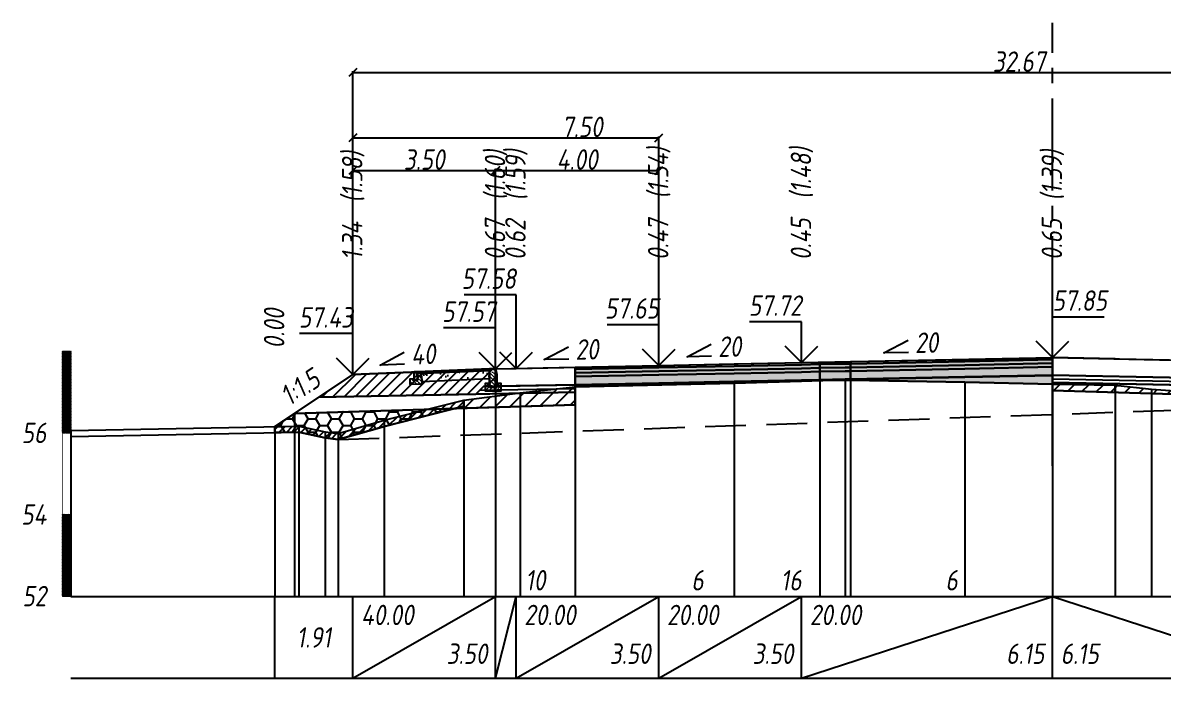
# Model space of a CAD drawing. Extents: x -717 to 1451, y -133302 to 233.
# Drawn here: x -300.8 to -161, y -73338.7 to -73258.4 of the extents above; entities that cross this region are included whole.
import ezdxf
from ezdxf.enums import TextEntityAlignment as Align

# ---------------------------------------------------------------- set-up
doc = ezdxf.new("R2010")
doc.units = 0
doc.linetypes.add('осевая2', pattern=[1.125, 0.75, -0.125, 0.125, -0.125])
doc.linetypes.add('штриховая', pattern=[0.75, 0.5, -0.25])
for name, color, linetype in [('Интерполированный поперечник', 2, 'Continuous'), ('КОД_399', 252, 'Continuous'), ('Код_514', 1, 'Continuous'), ('Контур_0', 7, 'Continuous'), ('Контур_2521', 7, 'Continuous'), ('Контур_2564', 7, 'Continuous'), ('Контур_2660', 7, 'Continuous'), ('Контур_2665', 7, 'Continuous'), ('Контур_400', 7, 'Continuous'), ('Контур_508', 7, 'Continuous'), ('Контур_512', 7, 'Continuous'), ('Контур_513', 7, 'Continuous'), ('Красный поперечник', 1, 'Continuous'), ('Линейка абсолютных высот', 7, 'Continuous'), ('Объём_2501', 7, 'Continuous'), ('Объём_2564', 7, 'Continuous'), ('Объём_2650', 7, 'Continuous'), ('Объём_2660', 7, 'Continuous'), ('Объём_2661', 7, 'Continuous'), ('Объём_2665', 7, 'Continuous'), ('Объём_2666', 7, 'Continuous'), ('Объём_2753', 7, 'Continuous'), ('Ось', 1, 'осевая2'), ('Откосы', 7, 'Continuous'), ('Отметки покрытия', 7, 'Continuous'), ('Рабочие отметки', 7, 'Continuous'), ('Рабочие отметки доп.', 7, 'Continuous'), ('Слои выравнивания', 7, 'Continuous'), ('Таблица', 7, 'Continuous'), ('Уклоны проезжей части', 7, 'Continuous'), ('Черный поперечник', 3, 'Continuous')]:
    doc.layers.add(name, color=color, linetype=linetype)
for name, color, linetype, true_color in [('Контур_2540', 2, 'Continuous', 0xffff00), ('Контур_2560', 2, 'Continuous', 0xffff00), ('Контур_2561', 7, 'Continuous', 0xff8040), ('Контур_2562', 3, 'Continuous', 0x00ff00), ('Контур_2563', 7, 'Continuous', 0xff8000), ('Контур_2570', 7, 'Continuous', 0x80ff00), ('Контур_2725', 7, 'Continuous', 0x323232), ('Контур_2736', 4, 'Continuous', 0x00ffff), ('Контур_2760', 7, 'Continuous', 0x323232), ('Контур_2761', 7, 'Continuous', 0x323232), ('Контур_2762', 7, 'Continuous', 0x323232), ('Контур_2763', 7, 'Continuous', 0x323232), ('Контур_2764', 7, 'Continuous', 0x323232), ('Контур_2765', 7, 'Continuous', 0x323232), ('Контур_402', 7, 'Continuous', 0xff6464), ('Контур_703', 4, 'Continuous', 0x00ffff), ('Объём_2500', 7, 'Continuous', 0xc0c0c0), ('Объём_2520', 7, 'Continuous', 0x80ffff), ('Объём_2540', 2, 'Continuous', 0xffff00), ('Объём_2560', 2, 'Continuous', 0xffff00), ('Объём_2561', 7, 'Continuous', 0xff8040), ('Объём_2562', 3, 'Continuous', 0x00ff00), ('Объём_2563', 7, 'Continuous', 0xff8000), ('Объём_2570', 7, 'Continuous', 0x80ff00), ('Объём_2600', 7, 'Continuous', 0x808000), ('Объём_2746', 2, 'Continuous', 0xffff00)]:
    doc.layers.add(name, color=color, linetype=linetype, true_color=true_color)
doc.styles.get("Standard").update_dxf_attribs({"font": 'txt', "height": 2.5})
doc.styles.add('М', font='romand.shx', dxfattribs={"width": 0.8, "oblique": 10, "height": 2.5})
doc.dimstyles.get("Standard").update_dxf_attribs({"dimtxt": 0.18, "dimasz": 0.18, "dimexe": 0.18, "dimexo": 0.0625, "dimgap": 0.09, "dimtad": 0, "dimtih": 1, "dimtoh": 1, "dimdec": 4, "dimzin": 0, "dimdsep": 46, "dimtxsty": 'Standard', "dimcen": 0.09, "dimadec": 0, "dimazin": 0, "dimtfac": 1, "dimtdec": 4, "dimtofl": 0, "dimtmove": 0, "dimatfit": 3, "dimfxl": 1, "dimtolj": 1, "dimtzin": 0, "dimarcsym": 0})
pattern_1 = [(45.00000125, (-374.878695, -2491.60566), (-0.026516505928, 0.026516504769), []), (135.00000034, (-374.878695, -2491.60566), (-0.02651650519, -0.026516505506), [])]
pattern_2 = [(45, (-377.245, 4.3291), (-0.898025612, 0.898025612), [])]

# ---------------------------------------------------------------- blocks, each defined once
blk = doc.blocks.new('_Oblique')
at = {"color": 0, "linetype": 'ByBlock', "lineweight": -2}
blk.add_line((-0.5, -0.5), (0.5, 0.5), dxfattribs=at)
blk = doc.blocks.new('*D3039')
at = {"color": 0, "lineweight": -2, "transparency": 16777216}
for p, q in [((-260.31, -73301.45), (-260.31, -73276.27)), ((-242.81, -73300.75), (-242.81, -73276.27)), ((-260.31, -73276.45), (-242.81, -73276.45))]:
    blk.add_line(p, q, dxfattribs=at)
at = {"layer": 'Defpoints', "color": 0, "transparency": 16777216}
for p in [(-242.81, -73276.45), (-242.81, -73300.81), (-260.31, -73301.51)]:
    blk.add_point(p, dxfattribs=at)
at = {"color": 0, "lineweight": -2, "transparency": 16777216, "rotation": 180}
blk.add_blockref('_Oblique', (-260.31, -73276.45), dxfattribs=at)
at = {"color": 0, "lineweight": -2, "transparency": 16777216}
blk.add_blockref('_Oblique', (-242.81, -73276.45), dxfattribs=at)
at = {"color": 0, "transparency": 16777216, "insert": (-251.56, -73275.11), "char_height": 2.5, "width": 0.75, "attachment_point": 5, "style": 'М'}
blk.add_mtext('\\A1;3.50', dxfattribs=at)
blk = doc.blocks.new('*D3041')
at = {"color": 0, "lineweight": -2, "transparency": 16777216}
for p, q in [((-242.81, -73300.75), (-242.81, -73276.27)), ((-222.81, -73300.35), (-222.81, -73276.27)), ((-242.81, -73276.45), (-222.81, -73276.45))]:
    blk.add_line(p, q, dxfattribs=at)
at = {"layer": 'Defpoints', "color": 0, "transparency": 16777216}
for p in [(-222.81, -73276.45), (-242.81, -73300.81), (-222.81, -73300.41)]:
    blk.add_point(p, dxfattribs=at)
at = {"color": 0, "lineweight": -2, "transparency": 16777216, "rotation": 180}
blk.add_blockref('_Oblique', (-242.81, -73276.45), dxfattribs=at)
at = {"color": 0, "lineweight": -2, "transparency": 16777216}
blk.add_blockref('_Oblique', (-222.81, -73276.45), dxfattribs=at)
at = {"color": 0, "transparency": 16777216, "insert": (-232.81, -73275.11), "char_height": 2.5, "width": 0.72, "attachment_point": 5, "style": 'М'}
blk.add_mtext('\\A1;4.00', dxfattribs=at)
blk = doc.blocks.new('*D3044')
at = {"color": 0, "lineweight": -2, "transparency": 16777216}
for p, q in [((-260.31, -73301.45), (-260.31, -73272.27)), ((-260.31, -73272.45), (-222.81, -73272.45)), ((-222.81, -73300.35), (-222.81, -73272.27))]:
    blk.add_line(p, q, dxfattribs=at)
at = {"layer": 'Defpoints', "color": 0, "transparency": 16777216}
for p in [(-222.81, -73272.45), (-222.81, -73300.41), (-260.31, -73301.51)]:
    blk.add_point(p, dxfattribs=at)
at = {"color": 0, "lineweight": -2, "transparency": 16777216, "rotation": 180}
blk.add_blockref('_Oblique', (-260.31, -73272.45), dxfattribs=at)
at = {"color": 0, "lineweight": -2, "transparency": 16777216}
blk.add_blockref('_Oblique', (-222.81, -73272.45), dxfattribs=at)
at = {"color": 0, "transparency": 16777216, "insert": (-232.2, -73271.11), "char_height": 2.5, "width": 0.75, "attachment_point": 5, "style": 'М'}
blk.add_mtext('\\A1;7.50', dxfattribs=at)
blk = doc.blocks.new('*D3045')
at = {"color": 0, "lineweight": -2, "transparency": 16777216}
for p, q in [((-260.31, -73301.45), (-260.31, -73264.27)), ((-260.31, -73264.45), (-96.97, -73264.45)), ((-96.97, -73301.14), (-96.97, -73264.27))]:
    blk.add_line(p, q, dxfattribs=at)
at = {"layer": 'Defpoints', "color": 0, "transparency": 16777216}
for p in [(-96.97, -73264.45), (-96.97, -73301.2), (-260.31, -73301.51)]:
    blk.add_point(p, dxfattribs=at)
at = {"color": 0, "lineweight": -2, "transparency": 16777216, "rotation": 180}
blk.add_blockref('_Oblique', (-260.31, -73264.45), dxfattribs=at)
at = {"color": 0, "lineweight": -2, "transparency": 16777216}
blk.add_blockref('_Oblique', (-96.97, -73264.45), dxfattribs=at)
at = {"color": 0, "transparency": 16777216, "insert": (-178.64, -73263.11), "char_height": 2.5, "width": 0.96, "attachment_point": 5, "style": 'М'}
blk.add_mtext('\\A1;32.67', dxfattribs=at)
blk = doc.blocks.new('Тротуар1')
at = {"linetype": 'Continuous', "lineweight": 13}
h = blk.add_hatch(dxfattribs=at)
h.set_pattern_fill('ANSI35', scale=5, angle=90)
h.set_pattern_definition([(135, (-1541.6927, -4801.9416), (-0.88388348, -0.88388348), []), (135, (-1541.6927, -4801.0577), (-0.88388348, -0.88388348), [1.5625, -0.3125, 0, -0.3125])])
h.paths.add_polyline_path([(-16.72, -1.24), (-17.72, -1.24), (-17.72, -2.24), (-18.52, -2.24), (-18.52, -1.85), (-19.52, -1.89), (-19.52, -3.24), (-16.72, -3.24)])
h = blk.add_hatch(dxfattribs=at)
h.set_pattern_fill('ANSI35', scale=5)
h.set_pattern_definition([(45, (-1541.6927, -4800.4416), (-0.88388348, 0.88388348), []), (45, (-1540.8088, -4800.4416), (-0.88388348, 0.88388348), [1.5625, -0.3125, 0, -0.3125])])
h.paths.add_polyline_path([(-17.72, -0.24), (-18.52, -0.24), (-18.52, -2.24), (-17.72, -2.24)])
at = {"linetype": 'Continuous'}
h = blk.add_hatch(dxfattribs=at)
h.set_pattern_fill('ANSI31', color=256, scale=15, angle=45, style=0)
h.set_pattern_definition([(90, (-1932.1888, -4954.235), (-1.875, 3e-16), [])])
h.paths.add_polyline_path([(0, 0), (-17.72, -0.24), (-17.71, -0.63), (-11.04, -0.58), (0, -0.4)])
at = {"layer": 'КОД_399'}
h = blk.add_hatch(dxfattribs=at)
h.set_pattern_fill('AR-CONC', scale=0.7, angle=45, style=0)
h.set_pattern_definition([(95, (-1932.189, -4954.235), (3.860864, 3.2396496), [0.525, -5.775]), (40, (-1932.189, -4954.235), (-4.409945, 3.036377), [0.42, -4.62]), (145.45144, (-1931.867, -4953.965), (-0.549081, 6.2760265), [0.4461813, -4.907995]), (91.1842, (-1933.179, -4953.245), (6.101854, 4.4632964), [0.7875, -8.6625]), (141.63564, (-1932.67, -4952.873), (-0.1953, 9.447982), [0.669272, -7.361996]), (36.18416, (-1933.179, -4953.245), (-0.1953, 9.447982), [0.63, -6.93]), (66, (-1932.4363, -4952.9975), (4.947401, 0.9616773), [0.525, -5.775]), (11, (-1932.4363, -4952.9975), (-2.38496, 4.793659), [0.42, -4.62]), (116.45144, (-1932.024, -4952.9174), (2.562441, 5.7553363), [0.4461813, -4.907995]), (82.5, (-1932.1888, -4954.235), (-1.5875523, 1.7079287), [0, -4.564, 0, -4.69, 0, -4.6375]), (52.5, (-1932.1888, -4954.235), (-0.6501106, 3.2543661), [0, -2.674, 0, -4.459, 0, -1.7675]), (12.5, (-1933.2926, -4955.3388), (2.7539272, 2.5306453), [0, -1.75, 0, -5.46, 0, -7.245]), (2.5, (-1933.7876, -4955.8337), (2.3911299, 3.3821186), [0, -2.275, 0, -3.626, 0, -5.145])])
h.paths.add_polyline_path([(0, -0.4), (-17.71, -0.63), (-17.72, -1.24), (-16.71, -1.24), (-16.72, -2.62), (-0.07, -2.41)])
at = {"linetype": 'Continuous'}
blk.add_lwpolyline([(-17.72, -1.24), (-16.72, -1.24), (-16.72, -3.24), (-19.52, -3.24), (-19.52, -1.89), (-18.52, -1.85)], dxfattribs=at)
at = {"color": 7, "lineweight": 30}
for points in [[(-18.52, -0.24), (-18.52, -2.24), (-17.72, -2.24), (-17.72, -0.24), (-18.52, -0.24)], [(-8.6, -0.53), (0, -0.4)]]:
    blk.add_lwpolyline(points, dxfattribs=at)
for points in [[(0, 0), (-17.72, -0.24), (-17.72, -0.63), (0, -0.4)], [(0, -0.4), (-17.71, -0.63), (-17.72, -1.24), (-16.71, -1.24), (-16.72, -2.62), (-0.07, -2.39)]]:
    blk.add_lwpolyline(points, close=True)
blk = doc.blocks.new('БР100.30.18')
at = {"linetype": 'Continuous', "lineweight": 13}
h = blk.add_hatch(dxfattribs=at)
h.set_pattern_fill('ANSI35', scale=5)
h.set_pattern_definition([(45, (-1504.996, -4799.2297), (-0.88388348, 0.88388348), []), (45, (-1504.1121, -4799.2297), (-0.88388348, 0.88388348), [1.5625, -0.3125, 0, -0.3125])])
h.paths.add_polyline_path([(0.3, 3.47), (1.8, 3.47), (1.8, -1.03), (0, -1.03), (0, 1.97)])
h = blk.add_hatch(dxfattribs=at)
h.set_pattern_fill('ANSI35', scale=5, angle=90)
h.set_pattern_definition([(135, (-1504.996, -4800.7297), (-0.88388348, -0.88388348), []), (135, (-1504.996, -4799.8458), (-0.88388348, -0.88388348), [1.5625, -0.3125, 0, -0.3125])])
h.paths.add_polyline_path([(-1, -0.03), (0, -0.03), (0, -1.03), (1.8, -1.03), (1.8, -0.03), (2.8, -0.03), (2.8, -2.03), (-1, -2.03)])
at = {"color": 7, "lineweight": 30}
blk.add_lwpolyline([(1.8, -1.03), (0, -1.03), (0, 1.97), (0.3, 3.47), (1.8, 3.47)], close=True, dxfattribs=at)
at = {"linetype": 'Continuous'}
blk.add_lwpolyline([(0, -0.03), (-1, -0.03), (-1, -2.03), (2.8, -2.03), (2.8, -0.03), (1.8, -0.03)], dxfattribs=at)

msp = doc.modelspace()

# ---------------------------------------------------------------- hatches: boundary and pattern name
at = {"layer": 'Линейка абсолютных высот'}
h = msp.add_hatch(dxfattribs=at)
h.set_pattern_fill('ANSI37', scale=0.3, style=0)
h.set_pattern_definition(pattern_1)
h.paths.add_polyline_path([(-294.879, -73308.611), (-294.879, -73298.611), (-295.879, -73298.611), (-295.879, -73308.611)])
h = msp.add_hatch(dxfattribs=at)
h.set_pattern_fill('ANSI37', scale=0.3, style=0)
h.set_pattern_definition(pattern_1)
h.paths.add_polyline_path([(-294.879, -73328.611), (-294.879, -73318.611), (-295.879, -73318.611), (-295.879, -73328.611)])
at = {"layer": 'Объём_2563'}
h = msp.add_hatch(dxfattribs=at)
h.set_pattern_fill('ANSI31', color=256, scale=0.3)
h.set_pattern_definition([(45, (-377.245, 4.3291), (-0.673519209, 0.673519209), [])])
h.paths.add_polyline_path([(-244.306, -73302.93), (-245.224, -73303.848), (-264.481, -73304.234), (-260.306, -73301.45), (-242.806, -73300.75), (-242.806, -73302.9)])
at = {"layer": 'Объём_2570'}
h = msp.add_hatch(dxfattribs=at)
h.set_pattern_fill('ANSI31', color=256, scale=0.2)
h.set_pattern_definition([(45, (-377.24496, 4.32914), (-0.449012806, 0.449012806), [])])
h.paths.add_polyline_path([(-246.706, -73305.349), (-256.479, -73307.819), (-262.093, -73309.421), (-263.716, -73309.232), (-266.913, -73308.525), (-269.879, -73308.582), (-269.879, -73307.832), (-266.913, -73307.775), (-263.716, -73308.482), (-262.093, -73308.671), (-256.479, -73307.069), (-246.706, -73304.599)])
at = {"layer": 'Объём_2600'}
h = msp.add_hatch(dxfattribs=at)
h.set_pattern_fill('ANSI31', color=6, scale=0.4)
h.set_pattern_definition(pattern_2)
h.paths.add_polyline_path([(-155.001, -73304.022), (-174.556, -73303.435), (-174.556, -73302.622), (-166.859, -73302.772), (-162.402, -73303.235), (-155.001, -73303.79)])
h = msp.add_hatch(dxfattribs=at)
h.set_pattern_fill('ANSI31', color=6, scale=0.4)
h.set_pattern_definition(pattern_2)
h.paths.add_polyline_path([(-239.784, -73303.719), (-233.065, -73302.967), (-233.065, -73305.19), (-247.832, -73305.633), (-246.706, -73305.349), (-246.706, -73304.599)])
h = msp.add_hatch(dxfattribs=at)
h.set_pattern_fill('HONEY', color=5, scale=0.3)
h.set_pattern_definition([(0, (-377.245, 4.3291), (1.42875, 0.8248891935), [0.9525, -1.905]), (120, (-377.245, 4.3291), (-1.428749997, 0.824889199), [0.9525, -1.905]), (60, (-377.245, 4.3291), (3e-09, 1.649778392), [-1.905, 0.9525])])
h.paths.add_polyline_path([(-256.479, -73307.819), (-262.093, -73309.421), (-263.716, -73309.232), (-266.913, -73308.525), (-269.879, -73308.582), (-269.879, -73307.832), (-267.464, -73306.222), (-247.832, -73305.633)])
at = {"layer": 'Слои выравнивания'}
for color, points in [(2, [(-233.065, -73300.555), (-222.806, -73300.35), (-213.565, -73300.165), (-205.306, -73300), (-203.077, -73299.956), (-203.077, -73300.206), (-205.306, -73300.25), (-213.565, -73300.415), (-222.806, -73300.6), (-233.065, -73300.805)]), (2, [(-203.077, -73299.956), (-199.967, -73299.893), (-199.299, -73299.88), (-199.299, -73300.13), (-199.967, -73300.143), (-203.077, -73300.206)]), (2, [(-199.299, -73299.88), (-185.28, -73299.6), (-174.556, -73299.385), (-174.556, -73299.635), (-185.28, -73299.85), (-199.299, -73300.13)]), (3, [(-199.299, -73300.13), (-185.28, -73299.85), (-174.556, -73299.635), (-174.556, -73300.085), (-185.28, -73300.3), (-199.299, -73300.58)]), (4, [(-199.299, -73300.58), (-185.28, -73300.3), (-174.556, -73300.085), (-174.556, -73300.535), (-185.28, -73300.75), (-199.299, -73301.03)]), (3, [(-233.065, -73300.805), (-222.806, -73300.6), (-213.565, -73300.415), (-205.306, -73300.25), (-203.077, -73300.206), (-203.077, -73300.656), (-205.306, -73300.7), (-213.565, -73300.865), (-222.806, -73301.05), (-233.065, -73301.255)]), (4, [(-233.065, -73301.255), (-222.806, -73301.05), (-213.565, -73300.865), (-205.306, -73300.7), (-203.077, -73300.656), (-203.077, -73301.106), (-205.306, -73301.15), (-213.565, -73301.315), (-222.806, -73301.5), (-233.065, -73301.705)]), (5, [(-233.065, -73301.705), (-222.806, -73301.5), (-213.565, -73301.315), (-205.306, -73301.15), (-203.077, -73301.106), (-203.077, -73302.106), (-205.306, -73302.15), (-213.565, -73302.315), (-222.806, -73302.5), (-233.065, -73302.705)]), (3, [(-203.077, -73300.206), (-199.967, -73300.143), (-199.299, -73300.13), (-199.299, -73300.58), (-199.967, -73300.593), (-203.077, -73300.656)]), (4, [(-203.077, -73300.656), (-199.967, -73300.593), (-199.299, -73300.58), (-199.299, -73301.03), (-199.967, -73301.043), (-203.077, -73301.106)]), (5, [(-203.077, -73301.106), (-199.967, -73301.043), (-199.299, -73301.03), (-199.299, -73302.03), (-199.967, -73302.043), (-203.077, -73302.106)]), (5, [(-199.299, -73301.03), (-185.28, -73300.75), (-174.556, -73300.535), (-174.556, -73301.535), (-185.28, -73301.75), (-199.299, -73302.03)]), (7, [(-233.065, -73302.705), (-222.806, -73302.5), (-213.565, -73302.315), (-205.306, -73302.15), (-203.077, -73302.106), (-203.077, -73302.156), (-205.306, -73302.2), (-213.565, -73302.365), (-222.806, -73302.55), (-233.065, -73302.755)]), (6, [(-233.065, -73302.755), (-222.806, -73302.55), (-213.565, -73302.365), (-205.306, -73302.2), (-203.077, -73302.156), (-203.077, -73302.206), (-205.306, -73302.269), (-213.565, -73302.506), (-222.806, -73302.724), (-233.065, -73302.967)]), (7, [(-203.077, -73302.106), (-199.967, -73302.043), (-199.299, -73302.03), (-199.299, -73302.08), (-199.967, -73302.093), (-203.077, -73302.156)]), (6, [(-203.077, -73302.156), (-199.967, -73302.093), (-199.299, -73302.08), (-199.299, -73302.13), (-199.967, -73302.143), (-203.077, -73302.206)]), (7, [(-199.299, -73302.03), (-185.28, -73301.75), (-174.556, -73301.535), (-174.556, -73301.585), (-185.28, -73301.8), (-199.299, -73302.08)]), (6, [(-199.299, -73302.08), (-185.28, -73301.8), (-174.556, -73301.585), (-174.556, -73302.622), (-185.28, -73302.413), (-199.299, -73302.13)])]:
    msp.add_hatch(color=color, dxfattribs=at).paths.add_polyline_path(points)

# ---------------------------------------------------------------- linework, layer by layer
at = {"layer": 'Интерполированный поперечник', "linetype": 'штриховая', "ltscale": 10, "flags": 128}
msp.add_lwpolyline([(-262.093, -73309.421), (-150.349, -73305.49)], dxfattribs=at)
at = {"layer": 'Код_514'}
for p, q in [((-269.879, -73338.671), (-269.879, -73328.671)), ((-260.306, -73338.671), (-260.306, -73328.671)), ((-260.306, -73338.671), (-242.806, -73328.671)), ((-242.806, -73338.671), (-242.806, -73328.671)), ((-242.806, -73338.671), (-240.306, -73328.671)), ((-240.306, -73338.671), (-240.306, -73328.671)), ((-240.306, -73338.671), (-222.806, -73328.671)), ((-222.806, -73338.671), (-222.806, -73328.671)), ((-222.806, -73338.671), (-205.306, -73328.671)), ((-205.306, -73338.671), (-205.306, -73328.671)), ((-205.306, -73338.671), (-174.556, -73328.671)), ((-174.556, -73338.671), (-174.556, -73328.671)), ((-174.556, -73328.671), (-143.806, -73338.671))]:
    msp.add_line(p, q, dxfattribs=at)
at = {"layer": 'Контур_0', "color": 18, "true_color": 0x000000, "flags": 128}
for points in [[(-143.806, -73300), (-106.973, -73300.737), (-106.973, -73302.887), (-174.556, -73301.535), (-174.556, -73299.385), (-143.806, -73300), (-143.806, -73300)], [(-240.306, -73302.85), (-242.806, -73302.9), (-242.806, -73300.75), (-233.065, -73300.555), (-233.065, -73302.705), (-240.306, -73302.85), (-240.306, -73302.85)], [(-244.306, -73302.93), (-233.065, -73302.705), (-233.065, -73303.605), (-245.224, -73303.848), (-244.306, -73302.93), (-244.306, -73302.93)], [(-143.806, -73302.15), (-105.473, -73302.917), (-104.554, -73303.835), (-174.556, -73302.435), (-174.556, -73301.535), (-143.806, -73302.15), (-143.806, -73302.15)], [(-264.481, -73304.234), (-245.224, -73303.848), (-244.306, -73302.93), (-242.806, -73302.9)]]:
    msp.add_lwpolyline(points, dxfattribs=at)
at = {"layer": 'Контур_2521', "color": 18, "true_color": 0x000000, "flags": 128}
for points in [[(-174.556, -73301.985), (-105.013, -73303.376)], [(-244.765, -73303.389), (-233.065, -73303.155)]]:
    msp.add_lwpolyline(points, dxfattribs=at)
at = {"layer": 'Контур_2540', "flags": 128}
for points in [[(-89.707, -73305.981), (-174.556, -73303.435), (-174.556, -73302.435), (-92.565, -73304.075), (-89.707, -73305.981), (-89.707, -73305.981)], [(-233.065, -73305.19), (-267.464, -73306.222), (-264.481, -73304.234), (-233.065, -73303.605), (-233.065, -73305.19), (-233.065, -73305.19)]]:
    msp.add_lwpolyline(points, dxfattribs=at)
at = {"layer": 'Контур_2560', "flags": 128}
msp.add_lwpolyline([(-260.306, -73301.45), (-260.306, -73301.45), (-260.306, -73301.45), (-242.806, -73300.75)], dxfattribs=at)
at = {"layer": 'Контур_2561', "flags": 128}
msp.add_lwpolyline([(-242.806, -73300.75), (-242.806, -73300.75), (-260.306, -73301.45), (-260.306, -73301.45), (-242.806, -73300.75)], dxfattribs=at)
at = {"layer": 'Контур_2562', "flags": 128}
msp.add_lwpolyline([(-260.306, -73301.45), (-260.306, -73301.45), (-260.306, -73301.45), (-260.306, -73301.45), (-260.306, -73301.45)], dxfattribs=at)
at = {"layer": 'Контур_2563', "flags": 128}
msp.add_lwpolyline([(-244.306, -73302.93), (-245.224, -73303.848), (-264.481, -73304.234), (-260.306, -73301.45), (-242.806, -73300.75), (-242.806, -73302.9), (-244.306, -73302.93), (-244.306, -73302.93)], dxfattribs=at)
at = {"layer": 'Контур_2564', "flags": 128}
msp.add_lwpolyline([(-260.306, -73301.45), (-242.806, -73300.75)], dxfattribs=at)
at = {"layer": 'Контур_2570', "flags": 128}
msp.add_lwpolyline([(-294.879, -73309.06), (-266.913, -73308.525), (-263.716, -73309.232), (-262.093, -73309.421), (-262.093, -73309.421), (-256.479, -73307.819), (-246.706, -73305.349), (-246.706, -73304.599), (-239.784, -73303.719), (-233.065, -73302.967), (-213.565, -73302.506), (-199.967, -73302.117), (-185.28, -73302.413), (-174.556, -73302.622), (-166.859, -73302.772), (-162.402, -73303.235), (-155.001, -73303.79)], dxfattribs=at)
at = {"layer": 'Контур_2660', "flags": 128}
for points in [[(-174.556, -73303.435), (-89.707, -73305.981)], [(-267.464, -73306.222), (-233.065, -73305.19)]]:
    msp.add_lwpolyline(points, dxfattribs=at)
at = {"layer": 'Контур_2665', "flags": 128}
msp.add_lwpolyline([(-260.306, -73301.45), (-260.306, -73301.45)], dxfattribs=at)
at = {"layer": 'Контур_2725', "flags": 128}
msp.add_lwpolyline([(-233.065, -73302.967), (-222.806, -73302.724), (-213.565, -73302.506), (-205.306, -73302.269), (-203.077, -73302.206), (-199.967, -73302.143), (-199.299, -73302.13), (-185.28, -73302.413), (-174.556, -73302.622)], dxfattribs=at)
at = {"layer": 'Контур_2736', "flags": 128}
msp.add_lwpolyline([(-260.306, -73301.45), (-269.879, -73307.832)], dxfattribs=at)
at = {"layer": 'Контур_2760', "flags": 128}
msp.add_lwpolyline([(-233.065, -73300.555), (-222.806, -73300.35), (-213.565, -73300.165), (-205.306, -73300), (-203.077, -73299.956), (-199.967, -73299.893), (-199.299, -73299.88), (-185.28, -73299.6), (-174.556, -73299.385)], dxfattribs=at)
at = {"layer": 'Контур_2761', "flags": 128}
msp.add_lwpolyline([(-233.065, -73300.805), (-222.806, -73300.6), (-213.565, -73300.415), (-205.306, -73300.25), (-203.077, -73300.206), (-199.967, -73300.143), (-199.299, -73300.13), (-185.28, -73299.85), (-174.556, -73299.635)], dxfattribs=at)
at = {"layer": 'Контур_2762', "flags": 128}
msp.add_lwpolyline([(-233.065, -73301.255), (-222.806, -73301.05), (-213.565, -73300.865), (-205.306, -73300.7), (-203.077, -73300.656), (-199.967, -73300.593), (-199.299, -73300.58), (-185.28, -73300.3), (-174.556, -73300.085)], dxfattribs=at)
at = {"layer": 'Контур_2763', "flags": 128}
msp.add_lwpolyline([(-233.065, -73301.705), (-222.806, -73301.5), (-213.565, -73301.315), (-205.306, -73301.15), (-203.077, -73301.106), (-199.967, -73301.043), (-199.299, -73301.03), (-185.28, -73300.75), (-174.556, -73300.535)], dxfattribs=at)
at = {"layer": 'Контур_2764', "flags": 128}
msp.add_lwpolyline([(-233.065, -73302.705), (-222.806, -73302.5), (-213.565, -73302.315), (-205.306, -73302.15), (-203.077, -73302.106), (-199.967, -73302.043), (-199.299, -73302.03), (-185.28, -73301.75), (-174.556, -73301.535)], dxfattribs=at)
at = {"layer": 'Контур_2765', "flags": 128}
msp.add_lwpolyline([(-233.065, -73302.755), (-222.806, -73302.55), (-213.565, -73302.365), (-205.306, -73302.2), (-203.077, -73302.156), (-199.967, -73302.093), (-199.299, -73302.08), (-185.28, -73301.8), (-174.556, -73301.585)], dxfattribs=at)
at = {"layer": 'Контур_400', "flags": 128}
for points in [[(-242.806, -73300.75), (-240.306, -73300.7), (-240.306, -73300.7), (-222.806, -73300.35), (-222.806, -73300.35), (-222.806, -73300.35), (-222.806, -73300.35), (-205.306, -73300), (-174.556, -73299.385)], [(-174.556, -73299.385), (-143.806, -73300), (-126.306, -73300.35), (-126.306, -73300.35), (-126.306, -73300.35), (-126.306, -73300.35), (-109.473, -73300.687), (-109.473, -73300.687), (-106.973, -73300.737)]]:
    msp.add_lwpolyline(points, dxfattribs=at)
at = {"layer": 'Контур_402', "flags": 128}
msp.add_lwpolyline([(-267.464, -73306.222), (-233.065, -73305.19), (-233.065, -73302.967), (-213.565, -73302.506), (-203.077, -73302.206), (-199.299, -73302.13), (-185.28, -73302.413), (-174.556, -73302.622), (-174.556, -73303.435), (-89.707, -73305.981)], dxfattribs=at)
at = {"layer": 'Контур_508', "flags": 128}
msp.add_lwpolyline([(-269.879, -73307.832), (-267.464, -73306.222), (-233.065, -73305.19), (-233.065, -73302.967), (-213.565, -73302.506), (-203.077, -73302.206), (-199.299, -73302.13), (-185.28, -73302.413), (-174.556, -73302.622), (-174.556, -73303.435), (-89.707, -73305.981), (-89.707, -73304.989), (-89.194, -73304.989), (-85.811, -73302.734)], dxfattribs=at)
at = {"layer": 'Контур_512', "flags": 128}
for points in [[(-174.556, -73303.435), (-89.707, -73305.981), (-89.707, -73304.989), (-89.194, -73304.989), (-85.811, -73302.734)], [(-269.879, -73307.832), (-267.464, -73306.222), (-233.065, -73305.19)]]:
    msp.add_lwpolyline(points, dxfattribs=at)
at = {"layer": 'Контур_513', "flags": 128}
msp.add_lwpolyline([(-269.879, -73307.832), (-267.464, -73306.222), (-233.065, -73305.19), (-233.065, -73302.967), (-213.565, -73302.506), (-203.077, -73302.206), (-199.299, -73302.13), (-185.28, -73302.413), (-174.556, -73302.622), (-174.556, -73303.435), (-89.707, -73305.981), (-89.707, -73304.989), (-89.194, -73304.989), (-85.811, -73302.734)], dxfattribs=at)
at = {"layer": 'Контур_703', "flags": 128}
msp.add_lwpolyline([(-260.306, -73301.45), (-269.879, -73307.832)], dxfattribs=at)
at = {"layer": 'Красный поперечник'}
for p, q in [((-222.806, -73300.35), (-205.306, -73300)), ((-205.306, -73300), (-174.556, -73299.385)), ((-174.556, -73299.385), (-143.806, -73300)), ((-269.879, -73307.832), (-260.306, -73301.45)), ((-260.306, -73301.45), (-242.806, -73300.75)), ((-242.806, -73300.75), (-240.306, -73300.7)), ((-240.306, -73300.7), (-222.806, -73300.35)), ((-174.556, -73303.435), (-174.556, -73328.671)), ((-233.065, -73305.19), (-233.065, -73328.671)), ((-267.464, -73306.222), (-267.464, -73328.671)), ((-269.879, -73307.832), (-269.879, -73328.671))]:
    msp.add_line(p, q, dxfattribs=at)
at = {"layer": 'Линейка абсолютных высот', "color": 7, "const_width": 0.1, "flags": 128}
for points in [[(-294.879, -73308.611), (-294.879, -73298.611), (-295.879, -73298.611), (-295.879, -73308.611), (-294.879, -73308.611)], [(-294.879, -73318.611), (-294.879, -73308.611), (-295.879, -73308.611), (-295.879, -73318.611), (-294.879, -73318.611)], [(-294.879, -73328.611), (-294.879, -73318.611), (-295.879, -73318.611), (-295.879, -73328.611), (-294.879, -73328.611)], [(-294.879, -73328.671), (-294.879, -73328.611), (-295.879, -73328.611), (-295.879, -73328.671), (-294.879, -73328.671)]]:
    msp.add_lwpolyline(points, dxfattribs=at)
at = {"layer": 'Объём_2500', "color": 18, "true_color": 0x000000, "flags": 128}
for points in [[(-143.806, -73300), (-106.973, -73300.737), (-106.973, -73302.887), (-174.556, -73301.535), (-174.556, -73299.385), (-143.806, -73300), (-143.806, -73300)], [(-240.306, -73302.85), (-242.806, -73302.9), (-242.806, -73300.75), (-233.065, -73300.555), (-233.065, -73302.705), (-240.306, -73302.85), (-240.306, -73302.85)], [(-240.306, -73302.85), (-242.806, -73302.9), (-242.806, -73300.75), (-233.065, -73300.555), (-233.065, -73302.705), (-240.306, -73302.85), (-240.306, -73302.85)]]:
    msp.add_lwpolyline(points, dxfattribs=at)
at = {"layer": 'Объём_2501', "flags": 128}
for points in [[(-242.806, -73300.75), (-240.306, -73300.7), (-240.306, -73300.7), (-222.806, -73300.35), (-222.806, -73300.35), (-222.806, -73300.35), (-222.806, -73300.35), (-205.306, -73300), (-174.556, -73299.385)], [(-174.556, -73299.385), (-143.806, -73300), (-126.306, -73300.35), (-126.306, -73300.35), (-126.306, -73300.35), (-126.306, -73300.35), (-109.473, -73300.687), (-109.473, -73300.687), (-106.973, -73300.737)], [(-242.806, -73300.75), (-240.306, -73300.7), (-240.306, -73300.7), (-222.806, -73300.35)]]:
    msp.add_lwpolyline(points, dxfattribs=at)
at = {"layer": 'Объём_2520', "color": 250, "flags": 128}
for points in [[(-244.306, -73302.93), (-233.065, -73302.705), (-233.065, -73303.605), (-245.224, -73303.848), (-244.306, -73302.93), (-244.306, -73302.93)], [(-244.306, -73302.93), (-233.065, -73302.705), (-233.065, -73303.605), (-245.224, -73303.848), (-244.306, -73302.93), (-244.306, -73302.93)], [(-143.806, -73302.15), (-105.473, -73302.917), (-104.554, -73303.835), (-174.556, -73302.435), (-174.556, -73301.535), (-143.806, -73302.15), (-143.806, -73302.15)]]:
    msp.add_lwpolyline(points, dxfattribs=at)
at = {"layer": 'Объём_2540', "flags": 128}
for points in [[(-89.707, -73305.981), (-174.556, -73303.435), (-174.556, -73302.435), (-92.565, -73304.075), (-89.707, -73305.981), (-89.707, -73305.981)], [(-233.065, -73305.19), (-267.464, -73306.222), (-264.481, -73304.234), (-233.065, -73303.605), (-233.065, -73305.19), (-233.065, -73305.19)], [(-233.065, -73305.19), (-267.464, -73306.222), (-264.481, -73304.234), (-233.065, -73303.605), (-233.065, -73305.19), (-233.065, -73305.19)]]:
    msp.add_lwpolyline(points, dxfattribs=at)
at = {"layer": 'Объём_2560', "flags": 128}
msp.add_lwpolyline([(-260.306, -73301.45), (-260.306, -73301.45), (-260.306, -73301.45), (-242.806, -73300.75)], dxfattribs=at)
msp.add_lwpolyline([(-260.306, -73301.45), (-260.306, -73301.45), (-260.306, -73301.45), (-242.806, -73300.75)], dxfattribs=at)
at = {"layer": 'Объём_2561', "flags": 128}
msp.add_lwpolyline([(-242.806, -73300.75), (-242.806, -73300.75), (-260.306, -73301.45), (-260.306, -73301.45), (-242.806, -73300.75)], dxfattribs=at)
msp.add_lwpolyline([(-242.806, -73300.75), (-242.806, -73300.75), (-260.306, -73301.45), (-260.306, -73301.45), (-242.806, -73300.75)], dxfattribs=at)
at = {"layer": 'Объём_2562', "flags": 128}
msp.add_lwpolyline([(-260.306, -73301.45), (-260.306, -73301.45), (-260.306, -73301.45), (-260.306, -73301.45), (-260.306, -73301.45)], dxfattribs=at)
msp.add_lwpolyline([(-260.306, -73301.45), (-260.306, -73301.45), (-260.306, -73301.45), (-260.306, -73301.45), (-260.306, -73301.45)], dxfattribs=at)
at = {"layer": 'Объём_2563', "color": 250, "flags": 128}
msp.add_lwpolyline([(-244.306, -73302.93), (-245.224, -73303.848), (-264.481, -73304.234), (-260.306, -73301.45), (-242.806, -73300.75), (-242.806, -73302.9), (-244.306, -73302.93), (-244.306, -73302.93)], dxfattribs=at)
msp.add_lwpolyline([(-244.306, -73302.93), (-245.224, -73303.848), (-264.481, -73304.234), (-260.306, -73301.45), (-242.806, -73300.75), (-242.806, -73302.9), (-244.306, -73302.93), (-244.306, -73302.93)], dxfattribs=at)
at = {"layer": 'Объём_2564', "flags": 128}
msp.add_lwpolyline([(-260.306, -73301.45), (-242.806, -73300.75)], dxfattribs=at)
msp.add_lwpolyline([(-260.306, -73301.45), (-242.806, -73300.75)], dxfattribs=at)
at = {"layer": 'Объём_2570', "flags": 128}
msp.add_lwpolyline([(-246.706, -73305.349), (-256.479, -73307.819), (-262.093, -73309.421), (-263.716, -73309.232), (-266.913, -73308.525), (-269.879, -73308.582), (-269.879, -73307.832), (-266.913, -73307.775), (-263.716, -73308.482), (-262.093, -73308.671), (-256.479, -73307.069), (-246.706, -73304.599), (-246.706, -73305.349), (-246.706, -73305.349)], dxfattribs=at)
msp.add_lwpolyline([(-246.706, -73305.349), (-256.479, -73307.819), (-262.093, -73309.421), (-263.716, -73309.232), (-266.913, -73308.525), (-269.879, -73308.582), (-269.879, -73307.832), (-266.913, -73307.775), (-263.716, -73308.482), (-262.093, -73308.671), (-256.479, -73307.069), (-246.706, -73304.599), (-246.706, -73305.349), (-246.706, -73305.349)], dxfattribs=at)
at = {"layer": 'Объём_2600', "color": 5, "flags": 128}
msp.add_lwpolyline([(-256.479, -73307.819), (-262.093, -73309.421), (-263.716, -73309.232), (-266.913, -73308.525), (-269.879, -73308.582), (-269.879, -73307.832), (-267.464, -73306.222), (-247.832, -73305.633), (-256.479, -73307.819), (-256.479, -73307.819)], dxfattribs=at)
msp.add_lwpolyline([(-256.479, -73307.819), (-262.093, -73309.421), (-263.716, -73309.232), (-266.913, -73308.525), (-269.879, -73308.582), (-269.879, -73307.832), (-267.464, -73306.222), (-247.832, -73305.633), (-256.479, -73307.819), (-256.479, -73307.819)], dxfattribs=at)
at = {"layer": 'Объём_2650', "color": 6, "flags": 128}
for points in [[(-155.001, -73304.022), (-174.556, -73303.435), (-174.556, -73302.622), (-166.859, -73302.772), (-162.402, -73303.235), (-155.001, -73303.79), (-155.001, -73304.022), (-155.001, -73304.022)], [(-239.784, -73303.719), (-233.065, -73302.967), (-233.065, -73305.19), (-247.832, -73305.633), (-246.706, -73305.349), (-246.706, -73304.599), (-239.784, -73303.719), (-239.784, -73303.719)], [(-239.784, -73303.719), (-233.065, -73302.967), (-233.065, -73305.19), (-247.832, -73305.633), (-246.706, -73305.349), (-246.706, -73304.599), (-239.784, -73303.719), (-239.784, -73303.719)]]:
    msp.add_lwpolyline(points, dxfattribs=at)
at = {"layer": 'Объём_2660', "flags": 128}
for points in [[(-174.556, -73303.435), (-89.707, -73305.981)], [(-267.464, -73306.222), (-233.065, -73305.19)], [(-267.464, -73306.222), (-233.065, -73305.19)]]:
    msp.add_lwpolyline(points, dxfattribs=at)
at = {"layer": 'Объём_2661', "flags": 128}
msp.add_lwpolyline([(-260.306, -73301.45), (-269.879, -73307.832)], dxfattribs=at)
msp.add_lwpolyline([(-260.306, -73301.45), (-269.879, -73307.832)], dxfattribs=at)
at = {"layer": 'Объём_2665', "flags": 128}
msp.add_lwpolyline([(-260.306, -73301.45), (-260.306, -73301.45)], dxfattribs=at)
msp.add_lwpolyline([(-260.306, -73301.45), (-260.306, -73301.45)], dxfattribs=at)
at = {"layer": 'Объём_2666', "flags": 128}
msp.add_lwpolyline([(-260.306, -73301.45), (-269.879, -73307.832)], dxfattribs=at)
msp.add_lwpolyline([(-260.306, -73301.45), (-269.879, -73307.832)], dxfattribs=at)
at = {"layer": 'Объём_2746', "flags": 128}
for points in [[(-155.001, -73304.022), (-166.859, -73303.666), (-166.859, -73302.772), (-162.402, -73303.235), (-155.001, -73303.79), (-155.001, -73304.022), (-155.001, -73304.022)], [(-246.706, -73305.349), (-246.706, -73304.599), (-239.784, -73303.719), (-233.065, -73302.967), (-233.065, -73305.19), (-247.832, -73305.633), (-246.706, -73305.349), (-246.706, -73305.349)], [(-246.706, -73305.349), (-246.706, -73304.599), (-239.784, -73303.719), (-233.065, -73302.967), (-233.065, -73305.19), (-247.832, -73305.633), (-246.706, -73305.349), (-246.706, -73305.349)]]:
    msp.add_lwpolyline(points, dxfattribs=at)
at = {"layer": 'Объём_2753', "flags": 128}
for points in [[(-166.859, -73299.539), (-174.556, -73299.385)], [(-233.065, -73300.555), (-233.065, -73300.555)], [(-233.065, -73300.555), (-233.065, -73300.555)]]:
    msp.add_lwpolyline(points, dxfattribs=at)
at = {"layer": 'Ось', "ltscale": 15}
msp.add_line((-174.556, -73312.642), (-174.556, -73258.356), dxfattribs=at)
at = {"layer": 'Отметки покрытия', "color": 1}
for p, q in [((-240.306, -73291.7), (-246.656, -73291.7)), ((-240.306, -73300.7), (-240.306, -73291.7)), ((-174.556, -73299.385), (-174.556, -73294.385)), ((-174.556, -73294.385), (-168.206, -73294.385)), ((-242.806, -73295.75), (-249.206, -73295.75)), ((-242.806, -73300.75), (-242.806, -73295.75)), ((-222.806, -73295.35), (-229.156, -73295.35)), ((-222.806, -73300.35), (-222.806, -73295.35)), ((-205.306, -73295), (-211.706, -73295)), ((-205.306, -73300), (-205.306, -73295)), ((-260.306, -73296.45), (-266.856, -73296.45)), ((-260.306, -73301.45), (-260.306, -73296.45)), ((-222.806, -73300.35), (-224.806, -73298.35)), ((-222.806, -73300.35), (-220.806, -73298.35)), ((-205.306, -73300), (-207.306, -73298)), ((-205.306, -73300), (-203.306, -73298)), ((-174.556, -73299.385), (-176.556, -73297.385)), ((-174.556, -73299.385), (-172.556, -73297.385)), ((-260.306, -73301.45), (-262.306, -73299.45)), ((-260.306, -73301.45), (-258.306, -73299.45)), ((-242.806, -73300.75), (-244.806, -73298.75)), ((-242.806, -73300.75), (-240.806, -73298.75)), ((-240.306, -73300.7), (-242.306, -73298.7)), ((-240.306, -73300.7), (-238.306, -73298.7))]:
    msp.add_line(p, q, dxfattribs=at)
at = {"layer": 'Слои выравнивания'}
for p, q in [((-203.077, -73299.956), (-203.077, -73328.671)), ((-199.299, -73299.88), (-199.299, -73328.671)), ((-174.556, -73299.385), (-174.556, -73328.671)), ((-242.806, -73300.75), (-242.806, -73328.671)), ((-233.065, -73300.555), (-233.065, -73328.671))]:
    msp.add_line(p, q, dxfattribs=at)
at = {"layer": 'Слои выравнивания', "color": 2, "flags": 128}
for points in [[(-233.065, -73300.555), (-222.806, -73300.35), (-213.565, -73300.165), (-205.306, -73300), (-203.077, -73299.956), (-203.077, -73300.206), (-205.306, -73300.25), (-213.565, -73300.415), (-222.806, -73300.6), (-233.065, -73300.805)], [(-203.077, -73299.956), (-199.967, -73299.893), (-199.299, -73299.88), (-199.299, -73300.13), (-199.967, -73300.143), (-203.077, -73300.206)], [(-199.299, -73299.88), (-185.28, -73299.6), (-174.556, -73299.385), (-174.556, -73299.635), (-185.28, -73299.85), (-199.299, -73300.13)]]:
    msp.add_lwpolyline(points, close=True, dxfattribs=at)
at = {"layer": 'Слои выравнивания', "color": 3, "flags": 128}
for points in [[(-199.299, -73300.13), (-185.28, -73299.85), (-174.556, -73299.635), (-174.556, -73300.085), (-185.28, -73300.3), (-199.299, -73300.58)], [(-233.065, -73300.805), (-222.806, -73300.6), (-213.565, -73300.415), (-205.306, -73300.25), (-203.077, -73300.206), (-203.077, -73300.656), (-205.306, -73300.7), (-213.565, -73300.865), (-222.806, -73301.05), (-233.065, -73301.255)], [(-203.077, -73300.206), (-199.967, -73300.143), (-199.299, -73300.13), (-199.299, -73300.58), (-199.967, -73300.593), (-203.077, -73300.656)]]:
    msp.add_lwpolyline(points, close=True, dxfattribs=at)
at = {"layer": 'Слои выравнивания', "color": 4, "flags": 128}
for points in [[(-199.299, -73300.58), (-185.28, -73300.3), (-174.556, -73300.085), (-174.556, -73300.535), (-185.28, -73300.75), (-199.299, -73301.03)], [(-233.065, -73301.255), (-222.806, -73301.05), (-213.565, -73300.865), (-205.306, -73300.7), (-203.077, -73300.656), (-203.077, -73301.106), (-205.306, -73301.15), (-213.565, -73301.315), (-222.806, -73301.5), (-233.065, -73301.705)], [(-203.077, -73300.656), (-199.967, -73300.593), (-199.299, -73300.58), (-199.299, -73301.03), (-199.967, -73301.043), (-203.077, -73301.106)]]:
    msp.add_lwpolyline(points, close=True, dxfattribs=at)
at = {"layer": 'Слои выравнивания', "color": 5, "flags": 128}
for points in [[(-233.065, -73301.705), (-222.806, -73301.5), (-213.565, -73301.315), (-205.306, -73301.15), (-203.077, -73301.106), (-203.077, -73302.106), (-205.306, -73302.15), (-213.565, -73302.315), (-222.806, -73302.5), (-233.065, -73302.705)], [(-203.077, -73301.106), (-199.967, -73301.043), (-199.299, -73301.03), (-199.299, -73302.03), (-199.967, -73302.043), (-203.077, -73302.106)], [(-199.299, -73301.03), (-185.28, -73300.75), (-174.556, -73300.535), (-174.556, -73301.535), (-185.28, -73301.75), (-199.299, -73302.03)]]:
    msp.add_lwpolyline(points, close=True, dxfattribs=at)
at = {"layer": 'Слои выравнивания', "color": 7, "flags": 128}
for points in [[(-233.065, -73302.705), (-222.806, -73302.5), (-213.565, -73302.315), (-205.306, -73302.15), (-203.077, -73302.106), (-203.077, -73302.156), (-205.306, -73302.2), (-213.565, -73302.365), (-222.806, -73302.55), (-233.065, -73302.755)], [(-203.077, -73302.106), (-199.967, -73302.043), (-199.299, -73302.03), (-199.299, -73302.08), (-199.967, -73302.093), (-203.077, -73302.156)], [(-199.299, -73302.03), (-185.28, -73301.75), (-174.556, -73301.535), (-174.556, -73301.585), (-185.28, -73301.8), (-199.299, -73302.08)]]:
    msp.add_lwpolyline(points, close=True, dxfattribs=at)
at = {"layer": 'Слои выравнивания', "color": 6, "flags": 128}
for points in [[(-233.065, -73302.755), (-222.806, -73302.55), (-213.565, -73302.365), (-205.306, -73302.2), (-203.077, -73302.156), (-203.077, -73302.206), (-205.306, -73302.269), (-213.565, -73302.506), (-222.806, -73302.724), (-233.065, -73302.967)], [(-203.077, -73302.156), (-199.967, -73302.093), (-199.299, -73302.08), (-199.299, -73302.13), (-199.967, -73302.143), (-203.077, -73302.206)], [(-199.299, -73302.08), (-185.28, -73301.8), (-174.556, -73301.585), (-174.556, -73302.622), (-185.28, -73302.413), (-199.299, -73302.13)]]:
    msp.add_lwpolyline(points, close=True, dxfattribs=at)
at = {"layer": 'Таблица'}
for p, q in [((-294.879, -73328.671), (-60.811, -73328.671)), ((-294.879, -73338.671), (-60.811, -73338.671))]:
    msp.add_line(p, q, dxfattribs=at)
at = {"layer": 'Уклоны проезжей части', "color": 1, "flags": 128}
for points in [[(-192.222, -73298.74), (-195.222, -73298.8), (-192.252, -73297.24)], [(-233.847, -73299.572), (-236.847, -73299.632), (-233.877, -73298.073)], [(-216.347, -73299.222), (-219.347, -73299.282), (-216.377, -73297.723)], [(-253.966, -73300.199), (-256.963, -73300.319), (-254.026, -73298.7)]]:
    msp.add_lwpolyline(points, dxfattribs=at)
at = {"layer": 'Черный поперечник', "color": 7}
for p, q in [((-213.565, -73302.506), (-213.565, -73328.671)), ((-199.967, -73302.117), (-199.967, -73328.671)), ((-185.28, -73302.413), (-185.28, -73328.671)), ((-174.556, -73302.622), (-174.556, -73328.671)), ((-166.859, -73302.772), (-166.859, -73328.671)), ((-239.784, -73303.719), (-239.784, -73328.671)), ((-233.065, -73302.967), (-233.065, -73328.671)), ((-162.402, -73303.235), (-162.402, -73328.671)), ((-246.706, -73304.599), (-246.706, -73328.671)), ((-256.479, -73307.069), (-256.479, -73328.671)), ((-294.879, -73308.31), (-294.879, -73328.671)), ((-266.913, -73307.775), (-266.913, -73328.671)), ((-263.716, -73308.482), (-263.716, -73328.671)), ((-262.093, -73308.671), (-262.093, -73328.671))]:
    msp.add_line(p, q, dxfattribs=at)
at = {"layer": 'Черный поперечник', "flags": 128}
msp.add_lwpolyline([(-294.879, -73308.31), (-266.913, -73307.775), (-263.716, -73308.482), (-262.093, -73308.671), (-256.479, -73307.069), (-246.706, -73304.599), (-239.784, -73303.719), (-233.065, -73302.967), (-213.565, -73302.506), (-199.967, -73302.117), (-185.28, -73302.413), (-174.556, -73302.622), (-166.859, -73302.772), (-162.402, -73303.235), (-155.001, -73303.79)], dxfattribs=at)

# ---------------------------------------------------------------- block references
at = {"xscale": 0.4999999999999981, "yscale": 0.4999999999999981, "zscale": 0.4999999999999981, "rotation": 1.71443905944475}
msp.add_blockref('Тротуар1', (-243.556, -73300.751), dxfattribs=at)
at = {"lineweight": 18, "xscale": -0.5, "yscale": 0.5, "zscale": 0.5, "rotation": 0.05553677703885818}
msp.add_blockref('БР100.30.18', (-242.654, -73302.483), dxfattribs=at)

# ---------------------------------------------------------------- texts
at = {"layer": 'Код_514', "style": 'М', "oblique": 10, "width": 0.8}
for s, p in [('40.00', (-259.306, -73329.671)), ('20.00', (-239.306, -73329.671)), ('20.00', (-221.806, -73329.671)), ('20.00', (-204.306, -73329.671))]:
    msp.add_text(s, height=2.5, dxfattribs=at).set_placement(p, align=Align.TOP_LEFT)
msp.add_text('1.91', height=2.5, dxfattribs=at).set_placement((-265.092, -73333.671), align=Align.MIDDLE_CENTER)
for s, p in [('3.50', (-243.806, -73337.671)), ('3.50', (-223.806, -73337.671)), ('3.50', (-206.306, -73337.671)), ('6.15', (-175.556, -73337.671))]:
    msp.add_text(s, height=2.5, dxfattribs=at).set_placement(p, align=Align.BOTTOM_RIGHT)
msp.add_text('6.15', height=2.5, dxfattribs=at).set_placement((-173.556, -73337.671), align=Align.BOTTOM_LEFT)
at = {"layer": 'Линейка абсолютных высот', "style": 'М', "oblique": 10, "width": 0.8}
for s, p in [('56', (-297.879, -73308.611)), ('54', (-297.879, -73318.611)), ('52', (-297.879, -73328.611))]:
    msp.add_text(s, height=2.5, dxfattribs=at).set_placement(p, align=Align.MIDDLE_RIGHT)
at = {"layer": 'Откосы', "color": 1, "style": 'М', "oblique": 10, "width": 0.8}
for s, rotation, p in [('20', 1.14576, (-231.576, -73300.382)), ('20', 1.14576, (-214.076, -73300.032)), ('20', 1.14576, (-189.951, -73299.549)), ('40', 2.29061, (-251.596, -73300.957)), ('1:1.5', 33.69007, (-265.647, -73304.665))]:
    msp.add_text(s, height=2.5, rotation=rotation, dxfattribs=at).set_placement(p, align=Align.BOTTOM_CENTER)
at = {"layer": 'Отметки покрытия', "color": 1, "style": 'М', "oblique": 10, "width": 0.8}
for s, p in [('57.58', (-240.306, -73291.708)), ('57.57', (-242.806, -73295.758)), ('57.65', (-222.806, -73295.358)), ('57.72', (-205.306, -73295.008)), ('57.43', (-260.306, -73296.458))]:
    msp.add_text(s, height=2.5, dxfattribs=at).set_placement(p, align=Align.BOTTOM_RIGHT)
msp.add_text('57.85', height=2.5, dxfattribs=at).set_placement((-174.556, -73294.393), align=Align.BOTTOM_LEFT)
at = {"layer": 'Рабочие отметки', "color": 1, "style": 'М', "oblique": 10, "width": 0.8}
for s, p in [('1.34', (-260.384, -73287.437)), ('0.67', (-242.884, -73287.437)), ('0.62', (-240.384, -73287.437)), ('0.47', (-222.884, -73287.437)), ('0.45', (-205.384, -73287.437)), ('0.65', (-174.634, -73287.437)), ('0.00', (-269.957, -73298.263))]:
    msp.add_text(s, height=2.5, rotation=90, dxfattribs=at).set_placement(p, align=Align.MIDDLE_LEFT)
at = {"layer": 'Рабочие отметки доп.', "color": 1, "style": 'М', "oblique": 10, "width": 0.8}
for s, p in [('(1.54)', (-222.884, -73279.887)), ('(1.48)', (-205.384, -73279.937)), ('(1.58)', (-260.384, -73280.387)), ('(1.60)', (-242.884, -73280.087)), ('(1.59)', (-240.384, -73280.137)), ('(1.39)', (-174.634, -73280.137))]:
    msp.add_text(s, height=2.5, rotation=90, dxfattribs=at).set_placement(p, align=Align.MIDDLE_LEFT)
at = {"layer": 'Слои выравнивания', "style": 'М', "oblique": 10, "width": 0.8}
for s, p in [('10', (-237.935, -73328.671)), ('6', (-218.071, -73328.671)), ('16', (-206.588, -73328.671)), ('6', (-186.927, -73328.671))]:
    msp.add_text(s, height=2.5, dxfattribs=at).set_placement(p, align=Align.BOTTOM_CENTER)

# ---------------------------------------------------------------- dimensions: what is measured, and where the dimension line sits
at = {"color": 5}
for base, p1, p2, picture, middle in [((-96.973, -73264.448), (-260.306, -73301.513), (-96.973, -73301.199), '*D3045', (-178.639, -73263.108)), ((-242.806, -73276.448), (-260.306, -73301.513), (-242.806, -73300.813), '*D3039', (-251.556, -73275.108)), ((-222.806, -73276.448), (-242.806, -73300.813), (-222.806, -73300.413), '*D3041', (-232.806, -73275.108))]:
    dim = msp.add_linear_dim(base=base, p1=p1, p2=p2, angle=180, dimstyle='Standard', override={"dimtxt": 2.5, "dimasz": 1, "dimtad": 1, "dimdec": 2, "dimlfac": 0.2, "dimtxsty": 'М', "dimblk1": 'Oblique', "dimblk2": 'Oblique', "dimsah": 1}, dxfattribs=at)
    dim.commit()
    dim.dimension.update_dxf_attribs({"geometry": picture, "text_midpoint": middle})
dim = msp.add_linear_dim(base=(-222.806, -73272.448), p1=(-260.306, -73301.513), p2=(-222.806, -73300.413), angle=180, dimstyle='Standard', override={"dimtxt": 2.5, "dimasz": 1, "dimtad": 1, "dimdec": 2, "dimlfac": 0.2, "dimtxsty": 'М', "dimblk1": 'Oblique', "dimblk2": 'Oblique', "dimsah": 1}, dxfattribs=at)
dim.commit()
dim.dimension.update_dxf_attribs({"geometry": '*D3044', "text_midpoint": (-232.198, -73272.448), "dimtype": 160})

doc.saveas('drawing.dxf')
